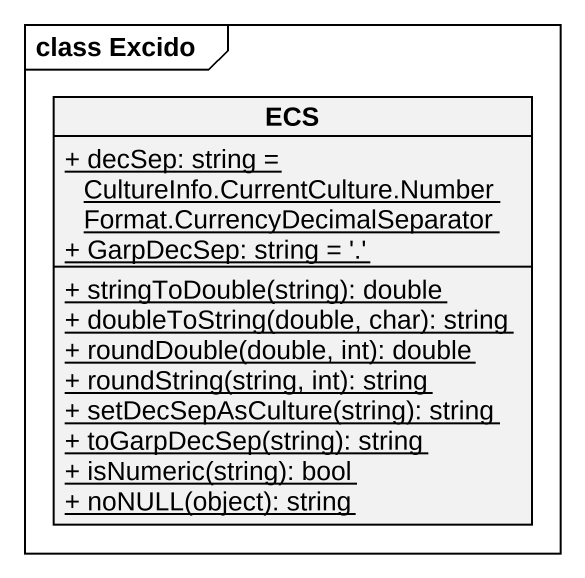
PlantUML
@startuml
mainframe class Excido
hide circle
hide empty members
skinparam classAttributeIconSize 0
class ECS {
  {static} + decSep: string = CultureInfo.CurrentCulture.NumberFormat.CurrencyDecimalSeparator
  {static} + GarpDecSep: string = '.'
  {static} + stringToDouble(string): double
  {static} + doubleToString(double, char): string
  {static} + roundDouble(double, int): double
  {static} + roundString(string, int): string
  {static} + setDecSepAsCulture(string): string
  {static} + toGarpDecSep(string): string
  {static} + isNumeric(string): bool
  {static} + noNULL(object): string
}
@enduml
